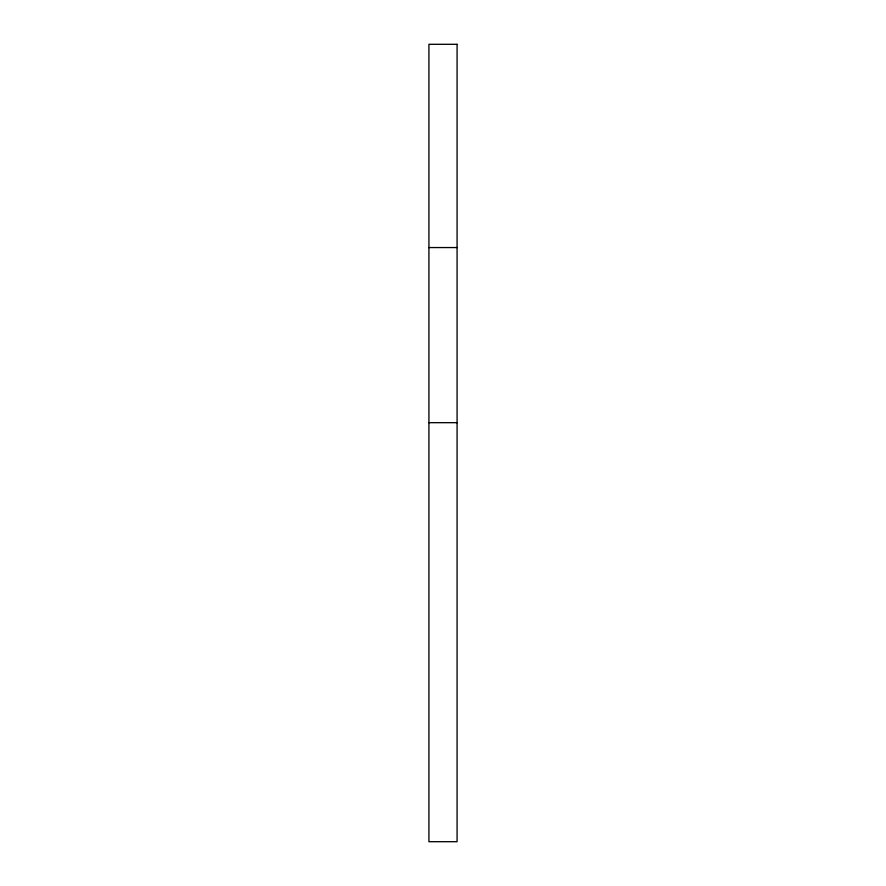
<?xml version="1.0" encoding="UTF-8"?>
<svg xmlns="http://www.w3.org/2000/svg" width="886" height="886" viewBox="0 0 886 886"><rect width="100%" height="100%" fill="white"/><g stroke="black" fill="none" stroke-linecap="round" stroke-linejoin="round"><path stroke-width="1.33" d="M428.924 247.559L457.076 247.559M428.924 422.677L457.076 422.677M457.076 44.3L428.924 44.3L428.924 841.7L457.076 841.7L457.076 44.3"/></g></svg>
